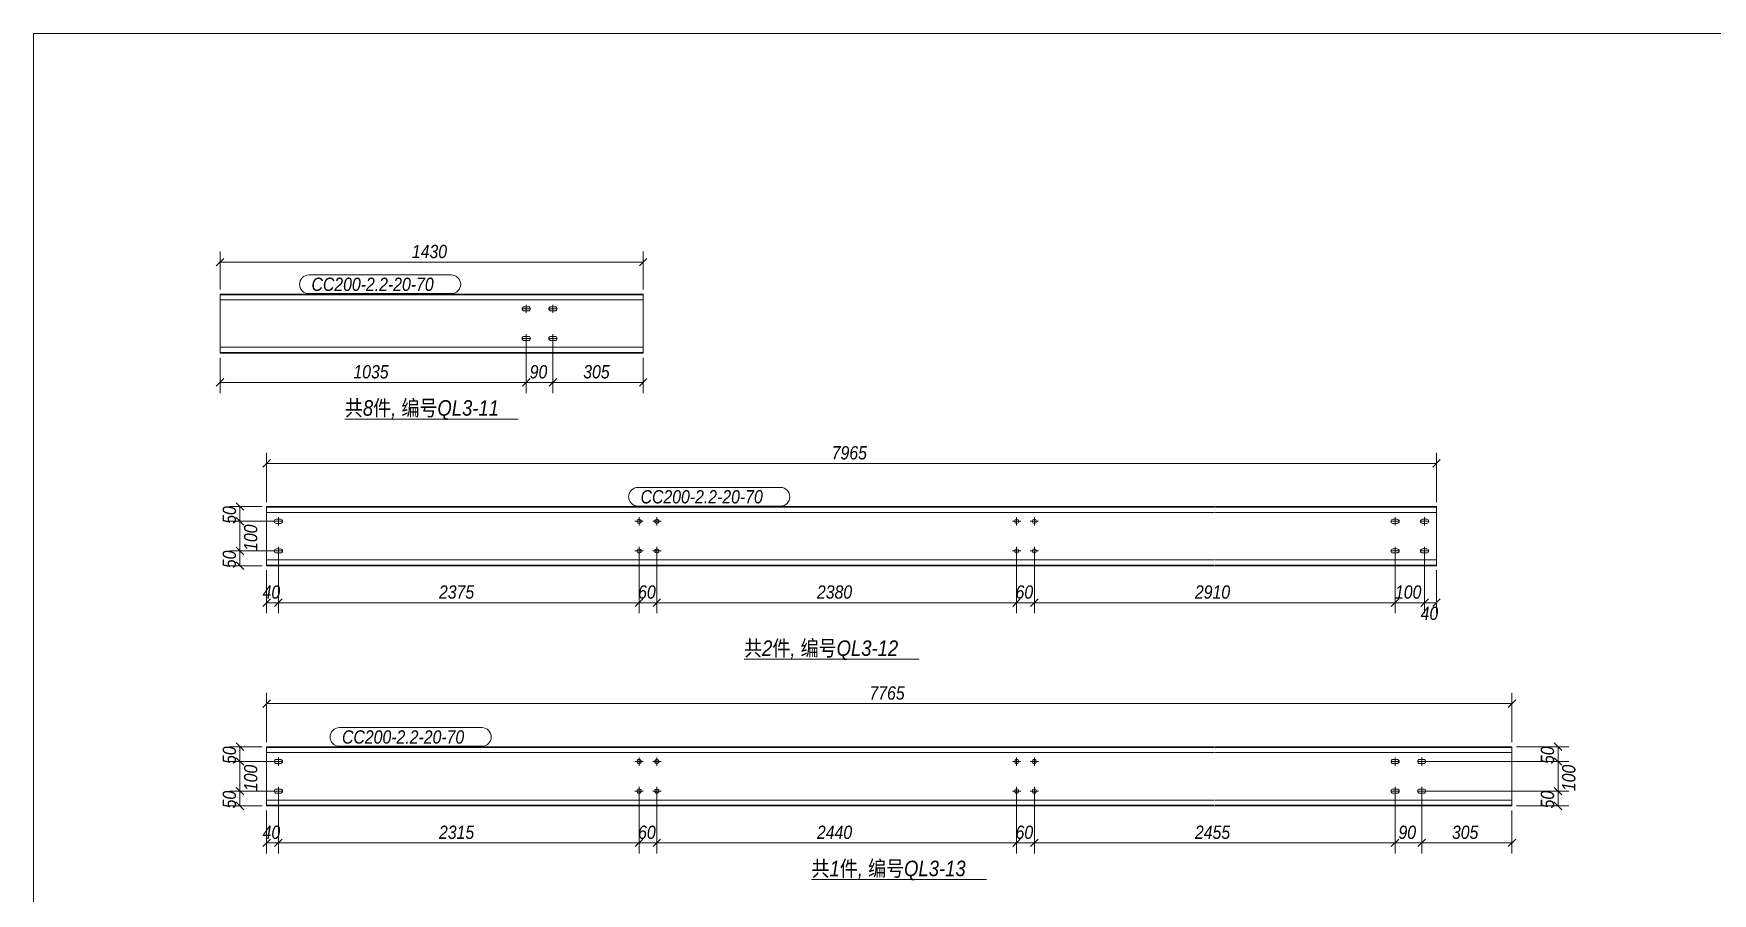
# Model space of a CAD drawing. Extents: x 857 to 4439, y -1249 to 4637.
# Drawn here: x 1458.8 to 1837, y 2917.4 to 3111.1 of the extents above; entities that cross this region are included whole.
import ezdxf

# ---------------------------------------------------------------- set-up
doc = ezdxf.new("R2010")
doc.units = 0
doc.header["$LTSCALE"] = 1000
doc.header["$MEASUREMENT"] = 0
doc.linetypes.add('XKITLINE00', pattern=[0])
doc.linetypes.add('XKITLINE02', pattern=[4, 2, -2])
for name, color, linetype, lineweight in [('Bolt', 7, 'Continuous', 0), ('DrawingSheet', 5, 'Continuous', 0), ('OtherObjectType', 1, 'Continuous', 0), ('Part', 2, 'Continuous', 0), ('PartMark', 3, 'Continuous', 0), ('Z-DIMENSIONS', 1, 'Continuous', 0)]:
    doc.layers.add(name, color=color, linetype=linetype, lineweight=lineweight)
doc.styles.add('Arial Italic', font='ariali.ttf')

# ---------------------------------------------------------------- blocks, each defined once
blk = doc.blocks.new('墙面檩条3B')
at = {"layer": 'Bolt', "color": 3, "linetype": 'XKITLINE00', "lineweight": 0}
for p, q in [((115.1, 353.16), (115.07, 352.98)), ((115.07, 352.98), (115.07, 352.98)), ((115.07, 352.98), (115.1, 352.8)), ((116.93, 352.98), (115.07, 352.98)), ((115.2, 353.31), (115.1, 353.16)), ((115.1, 352.8), (115.2, 352.65)), ((115.35, 353.41), (115.2, 353.31)), ((115.2, 352.65), (115.35, 352.55)), ((115.53, 353.45), (115.35, 353.41)), ((115.35, 352.55), (115.53, 352.51)), ((116.47, 353.45), (115.53, 353.45)), ((115.53, 352.51), (116.47, 352.51)), ((116, 353.91), (116, 352.05)), ((116.65, 353.41), (116.47, 353.45)), ((116.47, 352.51), (116.65, 352.55)), ((116.8, 353.31), (116.65, 353.41)), ((116.65, 352.55), (116.8, 352.65)), ((116.9, 353.16), (116.8, 353.31)), ((116.8, 352.65), (116.9, 352.8)), ((116.93, 352.98), (116.9, 353.16)), ((116.9, 352.8), (116.93, 352.98)), ((116.93, 352.98), (116.93, 352.98)), ((121.1, 353.16), (121.07, 352.98)), ((121.07, 352.98), (121.07, 352.98)), ((121.07, 352.98), (121.1, 352.8)), ((122.93, 352.98), (121.07, 352.98)), ((121.2, 353.31), (121.1, 353.16)), ((121.1, 352.8), (121.2, 352.65)), ((121.35, 353.41), (121.2, 353.31)), ((121.2, 352.65), (121.35, 352.55)), ((121.53, 353.45), (121.35, 353.41)), ((121.35, 352.55), (121.53, 352.51)), ((122.47, 353.45), (121.53, 353.45)), ((121.53, 352.51), (122.47, 352.51)), ((122, 353.91), (122, 352.05)), ((122.65, 353.41), (122.47, 353.45)), ((122.47, 352.51), (122.65, 352.55)), ((122.8, 353.31), (122.65, 353.41)), ((122.65, 352.55), (122.8, 352.65)), ((122.9, 353.16), (122.8, 353.31)), ((122.8, 352.65), (122.9, 352.8)), ((122.93, 352.98), (122.9, 353.16)), ((122.9, 352.8), (122.93, 352.98)), ((122.93, 352.98), (122.93, 352.98)), ((115.1, 346.49), (115.07, 346.31)), ((115.07, 346.31), (115.07, 346.31)), ((115.07, 346.31), (115.1, 346.14)), ((116.93, 346.31), (115.07, 346.31)), ((115.2, 346.64), (115.1, 346.49)), ((115.1, 346.14), (115.2, 345.98)), ((115.35, 346.75), (115.2, 346.64)), ((115.2, 345.98), (115.35, 345.88)), ((115.53, 346.78), (115.35, 346.75)), ((115.35, 345.88), (115.53, 345.85)), ((116.47, 346.78), (115.53, 346.78)), ((115.53, 345.85), (116.47, 345.85)), ((116, 347.25), (116, 345.38)), ((116.65, 346.75), (116.47, 346.78)), ((116.47, 345.85), (116.65, 345.88)), ((116.8, 346.64), (116.65, 346.75)), ((116.65, 345.88), (116.8, 345.98)), ((116.9, 346.49), (116.8, 346.64)), ((116.8, 345.98), (116.9, 346.14)), ((116.93, 346.31), (116.9, 346.49)), ((116.9, 346.14), (116.93, 346.31)), ((116.93, 346.31), (116.93, 346.31)), ((121.1, 346.49), (121.07, 346.31)), ((121.07, 346.31), (121.07, 346.31)), ((121.07, 346.31), (121.1, 346.14)), ((122.93, 346.31), (121.07, 346.31)), ((121.2, 346.64), (121.1, 346.49)), ((121.1, 346.14), (121.2, 345.98)), ((121.35, 346.75), (121.2, 346.64)), ((121.2, 345.98), (121.35, 345.88)), ((121.53, 346.78), (121.35, 346.75)), ((121.35, 345.88), (121.53, 345.85)), ((122.47, 346.78), (121.53, 346.78)), ((121.53, 345.85), (122.47, 345.85)), ((122, 347.25), (122, 345.38)), ((122.65, 346.75), (122.47, 346.78)), ((122.47, 345.85), (122.65, 345.88)), ((122.8, 346.64), (122.65, 346.75)), ((122.65, 345.88), (122.8, 345.98)), ((122.9, 346.49), (122.8, 346.64)), ((122.8, 345.98), (122.9, 346.14)), ((122.93, 346.31), (122.9, 346.49)), ((122.9, 346.14), (122.93, 346.31)), ((122.93, 346.31), (122.93, 346.31)), ((59.26, 305.29), (59.22, 305.11)), ((59.22, 305.11), (59.22, 305.11)), ((59.22, 305.11), (59.26, 304.93)), ((59.22, 305.11), (61.09, 305.11)), ((59.36, 305.44), (59.26, 305.29)), ((59.26, 304.93), (59.36, 304.78)), ((59.51, 305.54), (59.36, 305.44)), ((59.36, 304.78), (59.51, 304.68)), ((59.69, 305.58), (59.51, 305.54)), ((59.51, 304.68), (59.69, 304.64)), ((60.62, 305.58), (59.69, 305.58)), ((59.69, 304.64), (60.62, 304.64)), ((60.15, 304.18), (60.15, 306.04)), ((60.8, 305.54), (60.62, 305.58)), ((60.62, 304.64), (60.8, 304.68)), ((60.95, 305.44), (60.8, 305.54)), ((60.8, 304.68), (60.95, 304.78)), ((61.05, 305.29), (60.95, 305.44)), ((60.95, 304.78), (61.05, 304.93)), ((61.09, 305.11), (61.05, 305.29)), ((61.05, 304.93), (61.09, 305.11)), ((61.09, 305.11), (61.09, 305.11)), ((142.35, 305.11), (140.48, 305.11)), ((141.41, 304.18), (141.41, 306.04)), ((146.35, 305.11), (144.48, 305.11)), ((145.41, 304.18), (145.41, 306.04)), ((227.38, 305.11), (225.51, 305.11)), ((226.45, 304.18), (226.45, 306.04)), ((231.38, 305.11), (229.51, 305.11)), ((230.45, 304.18), (230.45, 306.04)), ((310.81, 305.29), (310.77, 305.11)), ((310.77, 305.11), (310.77, 305.11)), ((310.77, 305.11), (310.81, 304.93)), ((310.77, 305.11), (312.64, 305.11)), ((310.91, 305.44), (310.81, 305.29)), ((310.81, 304.93), (310.91, 304.78)), ((311.06, 305.54), (310.91, 305.44)), ((310.91, 304.78), (311.06, 304.68)), ((311.24, 305.58), (311.06, 305.54)), ((311.06, 304.68), (311.24, 304.64)), ((312.17, 305.58), (311.24, 305.58)), ((311.24, 304.64), (312.17, 304.64)), ((311.71, 304.18), (311.71, 306.04)), ((312.35, 305.54), (312.17, 305.58)), ((312.17, 304.64), (312.35, 304.68)), ((312.5, 305.44), (312.35, 305.54)), ((312.35, 304.68), (312.5, 304.78)), ((312.6, 305.29), (312.5, 305.44)), ((312.5, 304.78), (312.6, 304.93)), ((312.64, 305.11), (312.6, 305.29)), ((312.6, 304.93), (312.64, 305.11)), ((312.64, 305.11), (312.64, 305.11)), ((317.47, 305.29), (317.44, 305.11)), ((317.44, 305.11), (317.44, 305.11)), ((317.44, 305.11), (317.47, 304.93)), ((317.44, 305.11), (319.31, 305.11)), ((317.58, 305.44), (317.47, 305.29)), ((317.47, 304.93), (317.58, 304.78)), ((317.73, 305.54), (317.58, 305.44)), ((317.58, 304.78), (317.73, 304.68)), ((317.91, 305.58), (317.73, 305.54)), ((317.73, 304.68), (317.91, 304.64)), ((318.84, 305.58), (317.91, 305.58)), ((317.91, 304.64), (318.84, 304.64)), ((318.37, 304.18), (318.37, 306.04)), ((319.02, 305.54), (318.84, 305.58)), ((318.84, 304.64), (319.02, 304.68)), ((319.17, 305.44), (319.02, 305.54)), ((319.02, 304.68), (319.17, 304.78)), ((319.27, 305.29), (319.17, 305.44)), ((319.17, 304.78), (319.27, 304.93)), ((319.31, 305.11), (319.27, 305.29)), ((319.27, 304.93), (319.31, 305.11)), ((319.31, 305.11), (319.31, 305.11)), ((59.51, 298.87), (59.36, 298.77)), ((59.69, 298.91), (59.51, 298.87)), ((60.62, 298.91), (59.69, 298.91)), ((60.15, 297.51), (60.15, 299.38)), ((60.8, 298.87), (60.62, 298.91)), ((60.95, 298.77), (60.8, 298.87)), ((141.41, 297.51), (141.41, 299.38)), ((145.41, 297.51), (145.41, 299.38)), ((226.45, 297.51), (226.45, 299.38)), ((230.45, 297.51), (230.45, 299.38)), ((311.06, 298.87), (310.91, 298.77)), ((311.24, 298.91), (311.06, 298.87)), ((312.17, 298.91), (311.24, 298.91)), ((311.71, 297.51), (311.71, 299.38)), ((312.35, 298.87), (312.17, 298.91)), ((312.5, 298.77), (312.35, 298.87)), ((317.73, 298.87), (317.58, 298.77)), ((317.91, 298.91), (317.73, 298.87)), ((318.84, 298.91), (317.91, 298.91)), ((318.37, 297.51), (318.37, 299.38)), ((319.02, 298.87), (318.84, 298.91)), ((319.17, 298.77), (319.02, 298.87)), ((59.26, 298.62), (59.22, 298.44)), ((59.22, 298.44), (59.22, 298.44)), ((59.22, 298.44), (59.26, 298.26)), ((59.22, 298.44), (61.09, 298.44)), ((59.36, 298.77), (59.26, 298.62)), ((59.26, 298.26), (59.36, 298.11)), ((59.36, 298.11), (59.51, 298.01)), ((59.51, 298.01), (59.69, 297.98)), ((59.69, 297.98), (60.62, 297.98)), ((60.62, 297.98), (60.8, 298.01)), ((60.8, 298.01), (60.95, 298.11)), ((61.05, 298.62), (60.95, 298.77)), ((60.95, 298.11), (61.05, 298.26)), ((61.09, 298.44), (61.05, 298.62)), ((61.05, 298.26), (61.09, 298.44)), ((61.09, 298.44), (61.09, 298.44)), ((142.35, 298.44), (140.48, 298.44)), ((146.35, 298.44), (144.48, 298.44)), ((227.38, 298.44), (225.51, 298.44)), ((231.38, 298.44), (229.51, 298.44)), ((310.81, 298.62), (310.77, 298.44)), ((310.77, 298.44), (310.77, 298.44)), ((310.77, 298.44), (310.81, 298.26)), ((310.77, 298.44), (312.64, 298.44)), ((310.91, 298.77), (310.81, 298.62)), ((310.81, 298.26), (310.91, 298.11)), ((310.91, 298.11), (311.06, 298.01)), ((311.06, 298.01), (311.24, 297.98)), ((311.24, 297.98), (312.17, 297.98)), ((312.17, 297.98), (312.35, 298.01)), ((312.35, 298.01), (312.5, 298.11)), ((312.6, 298.62), (312.5, 298.77)), ((312.5, 298.11), (312.6, 298.26)), ((312.64, 298.44), (312.6, 298.62)), ((312.6, 298.26), (312.64, 298.44)), ((312.64, 298.44), (312.64, 298.44)), ((317.47, 298.62), (317.44, 298.44)), ((317.44, 298.44), (317.44, 298.44)), ((317.44, 298.44), (317.47, 298.26)), ((317.44, 298.44), (319.31, 298.44)), ((317.58, 298.77), (317.47, 298.62)), ((317.47, 298.26), (317.58, 298.11)), ((317.58, 298.11), (317.73, 298.01)), ((317.73, 298.01), (317.91, 297.98)), ((317.91, 297.98), (318.84, 297.98)), ((318.84, 297.98), (319.02, 298.01)), ((319.02, 298.01), (319.17, 298.11)), ((319.27, 298.62), (319.17, 298.77)), ((319.17, 298.11), (319.27, 298.26)), ((319.31, 298.44), (319.27, 298.62)), ((319.27, 298.26), (319.31, 298.44)), ((319.31, 298.44), (319.31, 298.44)), ((59.26, 251.17), (59.22, 250.99)), ((59.22, 250.99), (59.22, 250.99)), ((59.22, 250.99), (59.26, 250.81)), ((59.22, 250.99), (61.09, 250.99)), ((59.36, 251.32), (59.26, 251.17)), ((59.26, 250.81), (59.36, 250.66)), ((59.51, 251.42), (59.36, 251.32)), ((59.36, 250.66), (59.51, 250.56)), ((59.69, 251.45), (59.51, 251.42)), ((59.51, 250.56), (59.69, 250.52)), ((60.62, 251.45), (59.69, 251.45)), ((59.69, 250.52), (60.62, 250.52)), ((60.15, 250.05), (60.15, 251.92)), ((60.8, 251.42), (60.62, 251.45)), ((60.62, 250.52), (60.8, 250.56)), ((60.95, 251.32), (60.8, 251.42)), ((60.8, 250.56), (60.95, 250.66)), ((61.05, 251.17), (60.95, 251.32)), ((60.95, 250.66), (61.05, 250.81)), ((61.09, 250.99), (61.05, 251.17)), ((61.05, 250.81), (61.09, 250.99)), ((61.09, 250.99), (61.09, 250.99)), ((142.35, 250.99), (140.48, 250.99)), ((141.41, 250.05), (141.41, 251.92)), ((146.35, 250.99), (144.48, 250.99)), ((145.41, 250.05), (145.41, 251.92)), ((227.38, 250.99), (225.51, 250.99)), ((226.45, 250.05), (226.45, 251.92)), ((231.38, 250.99), (229.51, 250.99)), ((230.45, 250.05), (230.45, 251.92)), ((310.81, 251.17), (310.77, 250.99)), ((310.77, 250.99), (310.77, 250.99)), ((310.77, 250.99), (310.81, 250.81)), ((312.64, 250.99), (310.77, 250.99)), ((310.91, 251.32), (310.81, 251.17)), ((310.81, 250.81), (310.91, 250.66)), ((311.06, 251.42), (310.91, 251.32)), ((310.91, 250.66), (311.06, 250.56)), ((311.24, 251.45), (311.06, 251.42)), ((311.06, 250.56), (311.24, 250.52)), ((312.17, 251.45), (311.24, 251.45)), ((311.24, 250.52), (312.17, 250.52)), ((311.71, 251.92), (311.71, 250.05)), ((312.35, 251.42), (312.17, 251.45)), ((312.17, 250.52), (312.35, 250.56)), ((312.5, 251.32), (312.35, 251.42)), ((312.35, 250.56), (312.5, 250.66)), ((312.6, 251.17), (312.5, 251.32)), ((312.5, 250.66), (312.6, 250.81)), ((312.64, 250.99), (312.6, 251.17)), ((312.6, 250.81), (312.64, 250.99)), ((312.64, 250.99), (312.64, 250.99)), ((316.81, 251.17), (316.77, 250.99)), ((316.77, 250.99), (316.77, 250.99)), ((316.77, 250.99), (316.81, 250.81)), ((318.64, 250.99), (316.77, 250.99)), ((316.91, 251.32), (316.81, 251.17)), ((316.81, 250.81), (316.91, 250.66)), ((317.06, 251.42), (316.91, 251.32)), ((316.91, 250.66), (317.06, 250.56)), ((317.24, 251.45), (317.06, 251.42)), ((317.06, 250.56), (317.24, 250.52)), ((318.17, 251.45), (317.24, 251.45)), ((317.24, 250.52), (318.17, 250.52)), ((317.71, 251.92), (317.71, 250.05)), ((318.35, 251.42), (318.17, 251.45)), ((318.17, 250.52), (318.35, 250.56)), ((318.5, 251.32), (318.35, 251.42)), ((318.35, 250.56), (318.5, 250.66)), ((318.6, 251.17), (318.5, 251.32)), ((318.5, 250.66), (318.6, 250.81)), ((318.64, 250.99), (318.6, 251.17)), ((318.6, 250.81), (318.64, 250.99)), ((318.64, 250.99), (318.64, 250.99)), ((59.26, 244.5), (59.22, 244.32)), ((59.22, 244.32), (59.22, 244.32)), ((59.22, 244.32), (59.26, 244.14)), ((59.22, 244.32), (61.09, 244.32)), ((59.36, 244.65), (59.26, 244.5)), ((59.26, 244.14), (59.36, 243.99)), ((59.51, 244.75), (59.36, 244.65)), ((59.36, 243.99), (59.51, 243.89)), ((59.69, 244.79), (59.51, 244.75)), ((59.51, 243.89), (59.69, 243.85)), ((60.62, 244.79), (59.69, 244.79)), ((59.69, 243.85), (60.62, 243.85)), ((60.15, 243.39), (60.15, 245.25)), ((60.8, 244.75), (60.62, 244.79)), ((60.62, 243.85), (60.8, 243.89)), ((60.95, 244.65), (60.8, 244.75)), ((60.8, 243.89), (60.95, 243.99)), ((61.05, 244.5), (60.95, 244.65)), ((60.95, 243.99), (61.05, 244.14)), ((61.09, 244.32), (61.05, 244.5)), ((61.05, 244.14), (61.09, 244.32)), ((61.09, 244.32), (61.09, 244.32)), ((142.35, 244.32), (140.48, 244.32)), ((141.41, 243.39), (141.41, 245.25)), ((146.35, 244.32), (144.48, 244.32)), ((145.41, 243.39), (145.41, 245.25)), ((227.38, 244.32), (225.51, 244.32)), ((226.45, 243.39), (226.45, 245.25)), ((231.38, 244.32), (229.51, 244.32)), ((230.45, 243.39), (230.45, 245.25)), ((310.81, 244.5), (310.77, 244.32)), ((310.77, 244.32), (310.77, 244.32)), ((310.77, 244.32), (310.81, 244.14)), ((312.64, 244.32), (310.77, 244.32)), ((310.91, 244.65), (310.81, 244.5)), ((310.81, 244.14), (310.91, 243.99)), ((311.06, 244.75), (310.91, 244.65)), ((310.91, 243.99), (311.06, 243.89)), ((311.24, 244.79), (311.06, 244.75)), ((311.06, 243.89), (311.24, 243.85)), ((312.17, 244.79), (311.24, 244.79)), ((311.24, 243.85), (312.17, 243.85)), ((311.71, 245.25), (311.71, 243.39)), ((312.35, 244.75), (312.17, 244.79)), ((312.17, 243.85), (312.35, 243.89)), ((312.5, 244.65), (312.35, 244.75)), ((312.35, 243.89), (312.5, 243.99)), ((312.6, 244.5), (312.5, 244.65)), ((312.5, 243.99), (312.6, 244.14)), ((312.64, 244.32), (312.6, 244.5)), ((312.6, 244.14), (312.64, 244.32)), ((312.64, 244.32), (312.64, 244.32)), ((316.81, 244.5), (316.77, 244.32)), ((316.77, 244.32), (316.77, 244.32)), ((316.77, 244.32), (316.81, 244.14)), ((318.64, 244.32), (316.77, 244.32)), ((316.91, 244.65), (316.81, 244.5)), ((316.81, 244.14), (316.91, 243.99)), ((317.06, 244.75), (316.91, 244.65)), ((316.91, 243.99), (317.06, 243.89)), ((317.24, 244.79), (317.06, 244.75)), ((317.06, 243.89), (317.24, 243.85)), ((318.17, 244.79), (317.24, 244.79)), ((317.24, 243.85), (318.17, 243.85)), ((317.71, 245.25), (317.71, 243.39)), ((318.35, 244.75), (318.17, 244.79)), ((318.17, 243.85), (318.35, 243.89)), ((318.5, 244.65), (318.35, 244.75)), ((318.35, 243.89), (318.5, 243.99)), ((318.6, 244.5), (318.5, 244.65)), ((318.5, 243.99), (318.6, 244.14)), ((318.64, 244.32), (318.6, 244.5)), ((318.6, 244.14), (318.64, 244.32)), ((318.64, 244.32), (318.64, 244.32))]:
    blk.add_line(p, q, dxfattribs=at)
for centre in [(141.41, 305.11), (145.41, 305.11), (226.45, 305.11), (230.45, 305.11), (141.41, 298.44), (145.41, 298.44), (226.45, 298.44), (230.45, 298.44), (141.41, 250.99), (145.41, 250.99), (226.45, 250.99), (230.45, 250.99), (141.41, 244.32), (145.41, 244.32), (226.45, 244.32), (230.45, 244.32)]:
    blk.add_circle(centre, 0.467, dxfattribs=at)
at = {"layer": 'DrawingSheet', "color": 5, "linetype": 'XKITLINE00', "lineweight": 0}
for p, q in [((589, 415), (5, 415)), ((5, 415), (5, 5))]:
    blk.add_line(p, q, dxfattribs=at)
at = {"layer": 'OtherObjectType', "color": 1, "linetype": 'XKITLINE00', "lineweight": 0}
for p, q in [((75.13, 328.15), (114.2, 328.15)), ((165.06, 274.03), (204.48, 274.03)), ((180.26, 224.4), (219.68, 224.4))]:
    blk.add_line(p, q, dxfattribs=at)
at = {"layer": 'Part', "color": 2, "linetype": 'XKITLINE00', "lineweight": 0}
for p, q in [((47, 342.98), (47, 356.31)), ((142.33, 356.31), (47, 356.31)), ((142.33, 342.98), (142.33, 356.31)), ((142.33, 354.98), (47, 354.98)), ((142.33, 344.31), (47, 344.31)), ((142.33, 342.98), (47, 342.98)), ((57.49, 295.11), (57.49, 308.44)), ((100.85, 308.44), (57.49, 308.44)), ((100.85, 307.11), (57.49, 307.11)), ((185.88, 308.44), (100.95, 308.44)), ((185.88, 307.11), (100.95, 307.11)), ((270.91, 308.44), (185.98, 308.44)), ((270.91, 307.11), (185.98, 307.11)), ((321.04, 308.44), (271.01, 308.44)), ((321.04, 307.11), (271.01, 307.11)), ((321.04, 295.11), (321.04, 308.44)), ((100.85, 296.44), (57.49, 296.44)), ((100.85, 295.11), (57.49, 295.11)), ((185.88, 296.44), (100.95, 296.44)), ((185.88, 295.11), (100.95, 295.11)), ((270.91, 296.44), (185.98, 296.44)), ((270.91, 295.11), (185.98, 295.11)), ((321.04, 296.44), (271.01, 296.44)), ((321.04, 295.11), (271.01, 295.11)), ((57.49, 240.99), (57.49, 254.32)), ((100.85, 254.32), (57.49, 254.32)), ((185.88, 254.32), (100.95, 254.32)), ((270.91, 254.32), (185.98, 254.32)), ((338.04, 254.32), (271.01, 254.32)), ((338.04, 240.99), (338.04, 254.32)), ((100.85, 252.99), (57.49, 252.99)), ((185.88, 252.99), (100.95, 252.99)), ((270.91, 252.99), (185.98, 252.99)), ((338.04, 252.99), (271.01, 252.99)), ((100.85, 242.32), (57.49, 242.32)), ((185.88, 242.32), (100.95, 242.32)), ((270.91, 242.32), (185.98, 242.32)), ((338.04, 242.32), (271.01, 242.32)), ((100.85, 240.99), (57.49, 240.99)), ((185.88, 240.99), (100.95, 240.99)), ((270.91, 240.99), (185.98, 240.99)), ((338.04, 240.99), (271.01, 240.99))]:
    blk.add_line(p, q, dxfattribs=at)
at = {"layer": 'Part', "color": 7, "linetype": 'XKITLINE02', "lineweight": 0}
for p, q in [((142.33, 356.17), (47, 356.17)), ((142.33, 343.13), (47, 343.13)), ((100.85, 308.3), (57.49, 308.3)), ((185.88, 308.3), (100.95, 308.3)), ((270.91, 308.3), (185.98, 308.3)), ((321.04, 308.3), (271.01, 308.3)), ((100.85, 295.26), (57.49, 295.26)), ((185.88, 295.26), (100.95, 295.26)), ((270.91, 295.26), (185.98, 295.26)), ((321.04, 295.26), (271.01, 295.26)), ((100.85, 254.17), (57.49, 254.17)), ((185.88, 254.17), (100.95, 254.17)), ((270.91, 254.17), (185.98, 254.17)), ((338.04, 254.17), (271.01, 254.17)), ((100.85, 241.13), (57.49, 241.13)), ((185.88, 241.13), (100.95, 241.13)), ((270.91, 241.13), (185.98, 241.13)), ((338.04, 241.13), (271.01, 241.13))]:
    blk.add_line(p, q, dxfattribs=at)
at = {"layer": 'PartMark', "color": 1, "linetype": 'XKITLINE00', "lineweight": 0}
for p, q in [((67.01, 360.61), (99.12, 360.61)), ((67.01, 356.41), (99.12, 356.41)), ((141.15, 312.74), (173.26, 312.74)), ((141.15, 308.54), (173.26, 308.54)), ((73.89, 258.62), (106, 258.62)), ((73.89, 254.42), (106, 254.42))]:
    blk.add_line(p, q, dxfattribs=at)
for centre, start, end in [((67.01, 358.51), 90, 270), ((99.12, 358.51), 270, 90), ((141.15, 310.64), 90, 270), ((173.26, 310.64), 270, 90), ((73.89, 256.52), 90, 270), ((106, 256.52), 270, 90)]:
    blk.add_arc(centre, 2.1, start, end, dxfattribs=at)
at = {"layer": 'Z-DIMENSIONS', "color": 4, "linetype": 'XKITLINE00', "lineweight": 0}
for p, q in [((47.85, 364.35), (46.15, 362.65)), ((47, 357.31), (47, 365.9)), ((47, 363.5), (142.33, 363.5)), ((143.18, 364.35), (141.48, 362.65)), ((142.33, 357.31), (142.33, 365.9)), ((116, 345.31), (116, 334)), ((116, 345.31), (116, 334)), ((122, 345.31), (122, 334)), ((122, 345.31), (122, 334)), ((47, 341.98), (47, 334)), ((142.33, 341.98), (142.33, 334)), ((47.85, 337.25), (46.15, 335.55)), ((116.85, 337.25), (115.15, 335.55)), ((116.85, 337.25), (115.15, 335.55)), ((122.85, 337.25), (121.15, 335.55)), ((122.85, 337.25), (121.15, 335.55)), ((143.18, 337.25), (141.48, 335.55)), ((47, 336.4), (116, 336.4)), ((116, 336.4), (122, 336.4)), ((122, 336.4), (142.33, 336.4)), ((58.34, 319), (56.64, 317.3)), ((57.49, 309.44), (57.49, 320.55)), ((57.49, 318.15), (321.04, 318.15)), ((321.89, 319), (320.19, 317.3)), ((321.04, 309.44), (321.04, 320.55)), ((56.49, 308.44), (49.1, 308.44)), ((50.65, 309.29), (52.35, 307.59)), ((51.5, 305.11), (51.5, 308.44)), ((59.15, 305.11), (49.1, 305.11)), ((59.15, 305.11), (49.1, 305.11)), ((50.65, 305.96), (52.35, 304.26)), ((50.65, 305.96), (52.35, 304.26)), ((51.5, 298.44), (51.5, 305.11)), ((50.65, 299.29), (52.35, 297.59)), ((50.65, 299.29), (52.35, 297.59)), ((59.15, 298.44), (49.1, 298.44)), ((59.15, 298.44), (49.1, 298.44)), ((56.49, 295.11), (49.1, 295.11)), ((50.65, 295.96), (52.35, 294.26)), ((51.5, 295.11), (51.5, 298.44)), ((60.15, 297.44), (60.15, 284.38)), ((60.15, 297.44), (60.15, 284.38)), ((141.41, 297.44), (141.41, 284.38)), ((141.41, 297.44), (141.41, 284.38)), ((145.41, 297.44), (145.41, 284.38)), ((145.41, 297.44), (145.41, 284.38)), ((226.45, 297.44), (226.45, 284.38)), ((226.45, 297.44), (226.45, 284.38)), ((230.45, 297.44), (230.45, 284.38)), ((230.45, 297.44), (230.45, 284.38)), ((311.71, 297.44), (311.71, 284.38)), ((311.71, 297.44), (311.71, 284.38)), ((318.37, 297.44), (318.37, 284.38)), ((318.37, 297.44), (318.37, 284.38)), ((57.49, 294.11), (57.49, 284.38)), ((321.04, 294.11), (321.04, 284.38)), ((58.34, 287.62), (56.64, 285.93)), ((61, 287.62), (59.31, 285.93)), ((61, 287.62), (59.31, 285.93)), ((142.26, 287.62), (140.56, 285.93)), ((142.26, 287.62), (140.56, 285.93)), ((146.26, 287.62), (144.56, 285.93)), ((146.26, 287.62), (144.56, 285.93)), ((227.29, 287.62), (225.6, 285.93)), ((227.29, 287.62), (225.6, 285.93)), ((231.29, 287.62), (229.6, 285.93)), ((231.29, 287.62), (229.6, 285.93)), ((312.55, 287.62), (310.86, 285.93)), ((312.55, 287.62), (310.86, 285.93)), ((319.22, 287.62), (317.52, 285.93)), ((319.22, 287.62), (317.52, 285.93)), ((321.89, 287.62), (320.19, 285.93)), ((57.49, 286.78), (60.15, 286.78)), ((60.15, 286.78), (141.41, 286.78)), ((141.41, 286.78), (145.41, 286.78)), ((145.41, 286.78), (226.45, 286.78)), ((226.45, 286.78), (230.45, 286.78)), ((230.45, 286.78), (311.71, 286.78)), ((311.71, 286.78), (318.37, 286.78)), ((318.37, 286.78), (321.04, 286.78)), ((58.34, 264.87), (56.64, 263.18)), ((57.49, 255.32), (57.49, 266.43)), ((338.89, 264.87), (337.19, 263.18)), ((338.04, 255.32), (338.04, 266.43)), ((57.49, 264.03), (338.04, 264.03)), ((56.49, 254.32), (49.1, 254.32)), ((50.65, 255.17), (52.35, 253.47)), ((51.5, 250.99), (51.5, 254.32)), ((339.04, 254.32), (350.84, 254.32)), ((347.59, 255.17), (349.29, 253.47)), ((348.44, 250.99), (348.44, 254.32)), ((59.15, 250.99), (49.1, 250.99)), ((59.15, 250.99), (49.1, 250.99)), ((50.65, 251.84), (52.35, 250.14)), ((50.65, 251.84), (52.35, 250.14)), ((51.5, 244.32), (51.5, 250.99)), ((318.71, 250.99), (350.84, 250.99)), ((318.71, 250.99), (350.84, 250.99)), ((347.59, 251.84), (349.29, 250.14)), ((347.59, 251.84), (349.29, 250.14)), ((348.44, 244.32), (348.44, 250.99)), ((59.15, 244.32), (49.1, 244.32)), ((59.15, 244.32), (49.1, 244.32)), ((50.65, 245.17), (52.35, 243.47)), ((50.65, 245.17), (52.35, 243.47)), ((51.5, 240.99), (51.5, 244.32)), ((60.15, 243.32), (60.15, 230.25)), ((60.15, 243.32), (60.15, 230.25)), ((141.41, 243.32), (141.41, 230.25)), ((141.41, 243.32), (141.41, 230.25)), ((145.41, 243.32), (145.41, 230.25)), ((145.41, 243.32), (145.41, 230.25)), ((226.45, 243.32), (226.45, 230.25)), ((226.45, 243.32), (226.45, 230.25)), ((230.45, 243.32), (230.45, 230.25)), ((230.45, 243.32), (230.45, 230.25)), ((311.71, 243.32), (311.71, 230.25)), ((311.71, 243.32), (311.71, 230.25)), ((317.71, 243.32), (317.71, 230.25)), ((317.71, 243.32), (317.71, 230.25)), ((318.71, 244.32), (350.84, 244.32)), ((318.71, 244.32), (350.84, 244.32)), ((347.59, 245.17), (349.29, 243.47)), ((347.59, 245.17), (349.29, 243.47)), ((348.44, 240.99), (348.44, 244.32)), ((56.49, 240.99), (49.1, 240.99)), ((50.65, 241.84), (52.35, 240.14)), ((57.49, 239.99), (57.49, 230.25)), ((338.04, 239.99), (338.04, 230.25)), ((339.04, 240.99), (350.84, 240.99)), ((347.59, 241.84), (349.29, 240.14)), ((58.34, 233.5), (56.64, 231.81)), ((57.49, 232.65), (60.15, 232.65)), ((61, 233.5), (59.31, 231.81)), ((61, 233.5), (59.31, 231.81)), ((60.15, 232.65), (141.41, 232.65)), ((142.26, 233.5), (140.56, 231.81)), ((142.26, 233.5), (140.56, 231.81)), ((141.41, 232.65), (145.41, 232.65)), ((146.26, 233.5), (144.56, 231.81)), ((146.26, 233.5), (144.56, 231.81)), ((145.41, 232.65), (226.45, 232.65)), ((227.29, 233.5), (225.6, 231.81)), ((227.29, 233.5), (225.6, 231.81)), ((226.45, 232.65), (230.45, 232.65)), ((231.29, 233.5), (229.6, 231.81)), ((231.29, 233.5), (229.6, 231.81)), ((230.45, 232.65), (311.71, 232.65)), ((312.55, 233.5), (310.86, 231.81)), ((312.55, 233.5), (310.86, 231.81)), ((311.71, 232.65), (317.71, 232.65)), ((318.55, 233.5), (316.86, 231.81)), ((318.55, 233.5), (316.86, 231.81)), ((317.71, 232.65), (338.04, 232.65)), ((338.89, 233.5), (337.19, 231.81))]:
    blk.add_line(p, q, dxfattribs=at)
at = {"layer": 'Z-DIMENSIONS', "color": 3}
for p in [(47, 363.5), (142.33, 363.5), (47, 336.4), (116, 336.4), (116, 336.4), (122, 336.4), (122, 336.4), (142.33, 336.4), (57.49, 318.15), (321.04, 318.15), (51.5, 308.44), (51.5, 305.11), (51.5, 305.11), (51.5, 298.44), (51.5, 298.44), (51.5, 295.11), (57.49, 286.78), (60.15, 286.78), (60.15, 286.78), (141.41, 286.78), (141.41, 286.78), (145.41, 286.78), (145.41, 286.78), (226.45, 286.78), (226.45, 286.78), (230.45, 286.78), (230.45, 286.78), (311.71, 286.78), (311.71, 286.78), (318.37, 286.78), (318.37, 286.78), (321.04, 286.78), (57.49, 264.03), (338.04, 264.03), (51.5, 254.32), (348.44, 254.32), (51.5, 250.99), (51.5, 250.99), (348.44, 250.99), (348.44, 250.99), (51.5, 244.32), (51.5, 244.32), (348.44, 244.32), (348.44, 244.32), (51.5, 240.99), (348.44, 240.99), (57.49, 232.65), (60.15, 232.65), (60.15, 232.65), (141.41, 232.65), (141.41, 232.65), (145.41, 232.65), (145.41, 232.65), (226.45, 232.65), (226.45, 232.65), (230.45, 232.65), (230.45, 232.65), (311.71, 232.65), (311.71, 232.65), (317.71, 232.65), (317.71, 232.65), (338.04, 232.65)]:
    blk.add_point(p, dxfattribs=at)
at = {"layer": 'OtherObjectType', "color": 1, "style": 'Arial Italic', "width": 0.85}
for s, p in [('共8件, 编号QL3-11', (75.13, 328.9)), ('共2件, 编号QL3-12', (165.06, 274.78)), ('共1件, 编号QL3-13', (180.26, 225.15))]:
    blk.add_text(s, height=3.5, dxfattribs=at).set_placement(p)
at = {"layer": 'PartMark', "color": 7, "style": 'Arial Italic', "width": 0.85}
for p in [(67.61, 357.01), (141.75, 309.14), (74.49, 255.02)]:
    blk.add_text('CC200-2.2-20-70', height=3, dxfattribs=at).set_placement(p)
at = {"layer": 'Z-DIMENSIONS', "color": 3, "style": 'Arial Italic', "width": 0.85}
for s, p in [('1430', (90.22, 364.4)), ('1035', (77.05, 337.3)), ('90', (116.77, 337.3)), ('305', (128.83, 337.3)), ('7965', (184.81, 319.05)), ('40', (56.6, 287.68)), ('2375', (96.33, 287.68)), ('60', (141.19, 287.68)), ('2380', (181.48, 287.68)), ('60', (226.22, 287.68)), ('2910', (266.63, 287.68)), ('100', (311.7, 287.68)), ('40', (317.48, 282.88)), ('7765', (193.31, 264.93)), ('40', (56.6, 233.55)), ('2315', (96.33, 233.55)), ('60', (141.19, 233.55)), ('2440', (181.48, 233.55)), ('60', (226.22, 233.55)), ('2455', (266.63, 233.55)), ('90', (312.48, 233.55)), ('305', (324.53, 233.55))]:
    blk.add_text(s, height=3, dxfattribs=at).set_placement(p)
for s, p in [('50', (50.6, 304.55)), ('100', (55.4, 298.44)), ('50', (50.6, 294.55)), ('50', (50.6, 250.43)), ('50', (347.54, 250.43)), ('100', (55.4, 244.32)), ('100', (352.34, 244.32)), ('50', (50.6, 240.43)), ('50', (347.54, 240.43))]:
    blk.add_text(s, height=3, rotation=90.0002, dxfattribs=at).set_placement(p)

msp = doc.modelspace()

# ---------------------------------------------------------------- block references
msp.add_blockref('墙面檩条3B', (1453.82, 2696.13))

doc.saveas('drawing.dxf')
